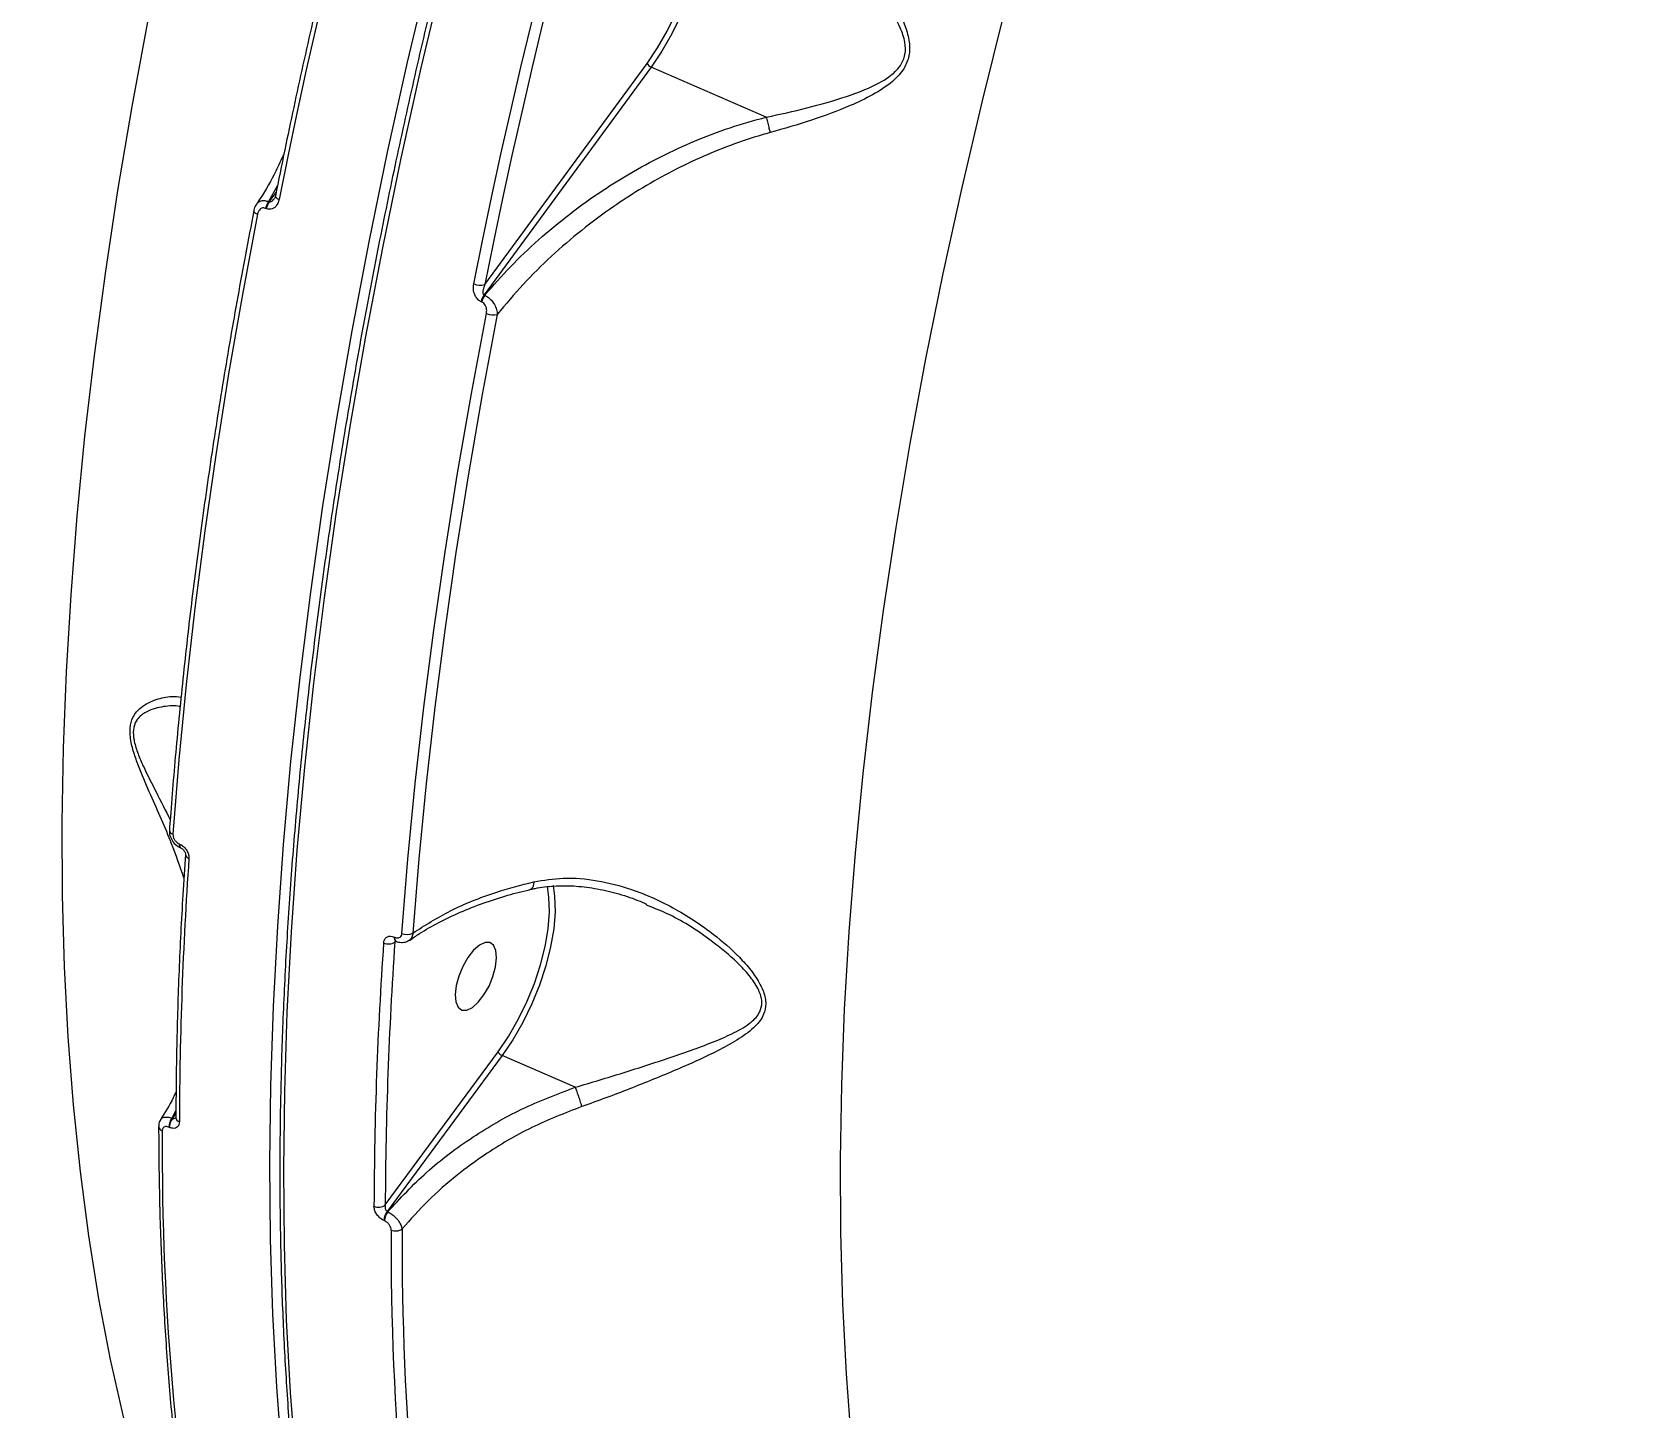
# Model space of a CAD drawing. Header units: millimetres. Extents: x -10881 to 8954, y -8695 to 5624.
# Drawn here: x -5585.9 to -5387.7, y 2755 to 2924.1 of the extents above; entities that cross this region are included whole.
import ezdxf

# ---------------------------------------------------------------- set-up
doc = ezdxf.new("R2010")
doc.units = ezdxf.units.MM
for name, color, linetype in [('DIKOM_ОБЪЕКТ', 7, 'Continuous'), ('DIKOM_РАЗМЕР_ЗОНА', 7, 'Continuous'), ('DIKOM_РАЗМЕР_ОБЪЕКТА', 7, 'Continuous')]:
    doc.layers.add(name, color=color, linetype=linetype)
doc.styles.add('style1', font='arial.ttf', dxfattribs={"width": 0.8})
doc.dimstyles.new('1-50', dxfattribs={"dimtxt": 300, "dimasz": 200, "dimexe": 100, "dimexo": 0, "dimgap": 100, "dimtad": 1, "dimtxsty": 'style1', "dimcen": 200, "dimclrd": 7, "dimclre": 7, "dimclrt": 7, "dimadec": 1, "dimazin": 2, "dimtfac": 1, "dimtmove": 0, "dimatfit": 2, "dimfxl": 0, "dimlwd": 25, "dimlwe": 18, "dimarcsym": 0})

# ---------------------------------------------------------------- blocks, each defined once
blk = doc.blocks.new('*D9')
at = {"layer": 'Defpoints', "color": 0, "transparency": 16777216}
for p in [(-9533.99, 4149), (-6877.05, 4149), (-2715.65, -5051.15)]:
    blk.add_point(p, dxfattribs=at)
at = {"layer": 'DIKOM_РАЗМЕР_ОБЪЕКТА', "color": 7, "lineweight": 18, "transparency": 16777216}
for p, q in [((-6877.05, 4149), (-9633.99, 4149)), ((-2715.65, -5051.15), (-9633.99, -5051.15))]:
    blk.add_line(p, q, dxfattribs=at)
at = {"layer": 'DIKOM_РАЗМЕР_ОБЪЕКТА', "color": 7, "lineweight": 25, "transparency": 16777216}
blk.add_line((-9533.99, -4851.15), (-9533.99, 3949), dxfattribs=at)
at = {"layer": 'DIKOM_РАЗМЕР_ОБЪЕКТА', "color": 7, "transparency": 16777216}
for points in [[(-9567.32, 3949), (-9500.66, 3949), (-9533.99, 4149)], [(-9567.32, -4851.15), (-9500.66, -4851.15), (-9533.99, -5051.15)]]:
    blk.add_solid(points, dxfattribs=at)
at = {"layer": 'DIKOM_РАЗМЕР_ОБЪЕКТА', "color": 7, "transparency": 16777216, "insert": (-9787.16, -451.07), "char_height": 300, "attachment_point": 5, "rotation": 90, "style": 'style1'}
blk.add_mtext('9200', dxfattribs=at)
blk = doc.blocks.new('*D11')
at = {"layer": 'Defpoints', "color": 0, "transparency": 16777216}
for p in [(-7028.45, 5624.13), (-10431.26, -7165.91), (-2784.83, -7165.91)]:
    blk.add_point(p, dxfattribs=at)
at = {"layer": 'DIKOM_РАЗМЕР_ЗОНА', "color": 7, "lineweight": 18, "transparency": 16777216}
for p, q in [((-7028.45, 5624.13), (-10531.26, 5624.13)), ((-2784.83, -7165.91), (-10531.26, -7165.91))]:
    blk.add_line(p, q, dxfattribs=at)
at = {"layer": 'DIKOM_РАЗМЕР_ЗОНА', "color": 7, "lineweight": 25, "transparency": 16777216}
blk.add_line((-10431.26, 5424.13), (-10431.26, -6965.91), dxfattribs=at)
at = {"layer": 'DIKOM_РАЗМЕР_ЗОНА', "color": 7, "transparency": 16777216}
for points in [[(-10464.6, 5424.13), (-10397.93, 5424.13), (-10431.26, 5624.13)], [(-10464.6, -6965.91), (-10397.93, -6965.91), (-10431.26, -7165.91)]]:
    blk.add_solid(points, dxfattribs=at)
at = {"layer": 'DIKOM_РАЗМЕР_ЗОНА', "color": 7, "transparency": 16777216, "insert": (-10684.43, -770.89), "char_height": 300, "attachment_point": 5, "rotation": 90, "style": 'style1'}
blk.add_mtext('12800', dxfattribs=at)
blk = doc.blocks.new('*D12')
at = {"layer": 'Defpoints', "color": 0, "transparency": 16777216}
for p in [(-9113.32, 3014.05), (8954.2, 2756.48), (8954.2, -8594.51)]:
    blk.add_point(p, dxfattribs=at)
at = {"layer": 'DIKOM_РАЗМЕР_ЗОНА', "color": 7, "lineweight": 18, "transparency": 16777216}
for p, q in [((-9113.32, 3014.05), (-9113.32, -8694.51)), ((8954.2, 2756.48), (8954.2, -8694.51))]:
    blk.add_line(p, q, dxfattribs=at)
at = {"layer": 'DIKOM_РАЗМЕР_ЗОНА', "color": 7, "lineweight": 25, "transparency": 16777216}
blk.add_line((-8913.32, -8594.51), (8754.2, -8594.51), dxfattribs=at)
at = {"layer": 'DIKOM_РАЗМЕР_ЗОНА', "color": 7, "transparency": 16777216}
for points in [[(-8913.32, -8561.18), (-8913.32, -8627.85), (-9113.32, -8594.51)], [(8754.2, -8561.18), (8754.2, -8627.85), (8954.2, -8594.51)]]:
    blk.add_solid(points, dxfattribs=at)
at = {"layer": 'DIKOM_РАЗМЕР_ЗОНА', "color": 7, "transparency": 16777216, "insert": (-79.56, -8341.34), "char_height": 300, "attachment_point": 5, "style": 'style1'}
blk.add_mtext('18000', dxfattribs=at)

msp = doc.modelspace()

# ---------------------------------------------------------------- linework, layer by layer
at = {"layer": 'DIKOM_ОБЪЕКТ', "color": 7, "linetype": 'Continuous', "lineweight": 15}
for p, q in [((-5509.792, 2919.832), (-5530.34, 2891.837)), ((-5530.25, 2893.106), (-5510.29, 2920.301)), ((-5495.63, 2913.698), (-5509.792, 2919.832)), ((-5555.732, 2905.295), (-5556.835, 2903.313)), ((-5556.835, 2903.313), (-5556.749, 2903.276)), ((-5556.749, 2903.276), (-5555.91, 2904.42)), ((-5557.114, 2902.444), (-5557.199, 2902.481)), ((-5530.34, 2891.837), (-5530.254, 2891.8)), ((-5530.619, 2890.967), (-5530.704, 2891.004)), ((-5567.825, 2824.346), (-5567.779, 2824.326)), ((-5567.66, 2823.868), (-5567.615, 2823.848)), ((-5510.157, 2816.747), (-5510.4, 2816.851)), ((-5541.369, 2812.887), (-5541.324, 2812.867)), ((-5541.161, 2812.39), (-5541.306, 2812.27)), ((-5541.205, 2812.409), (-5541.16, 2812.389)), ((-5542.484, 2779.967), (-5528.608, 2798.789)), ((-5528.11, 2798.321), (-5542.243, 2779.151)), ((-5519.124, 2794.428), (-5528.11, 2798.321)), ((-5568.233, 2791.553), (-5568.718, 2790.619)), ((-5568.718, 2790.619), (-5568.652, 2790.591)), ((-5568.652, 2790.591), (-5568.238, 2791.153)), ((-5568.245, 2790.705), (-5568.244, 2790.68)), ((-5569.048, 2789.486), (-5569.113, 2789.515)), ((-5542.243, 2779.151), (-5542.177, 2779.123)), ((-5542.572, 2778.018), (-5542.638, 2778.047))]:
    msp.add_line(p, q, dxfattribs=at)
at = {"layer": 'DIKOM_ОБЪЕКТ', "color": 7, "linetype": 'Continuous', "lineweight": 15, "flags": 128}
for points in [[(-5545.749, 2946.376), (-5547.123, 2940.973), (-5548.455, 2935.584), (-5549.744, 2930.208), (-5550.991, 2924.848), (-5552.194, 2919.504), (-5553.355, 2914.178), (-5554.472, 2908.869), (-5555.545, 2903.581)], [(-5510.29, 2920.301), (-5509.008, 2922.195), (-5507.821, 2924.261), (-5506.755, 2926.452), (-5505.835, 2928.716), (-5505.083, 2931), (-5504.517, 2933.252), (-5504.149, 2935.417), (-5503.989, 2937.447), (-5504.04, 2939.292), (-5504.3, 2940.911), (-5504.765, 2942.265), (-5504.812, 2942.365)], [(-5503.822, 2941.8), (-5503.616, 2941.087), (-5503.347, 2939.418), (-5503.294, 2937.514), (-5503.459, 2935.422), (-5503.838, 2933.188), (-5504.422, 2930.866), (-5505.198, 2928.51), (-5506.146, 2926.175), (-5507.246, 2923.916), (-5508.47, 2921.785), (-5509.792, 2919.832)], [(-5531.611, 2893.213), (-5530.538, 2898.502), (-5529.421, 2903.81), (-5528.26, 2909.137), (-5527.057, 2914.481), (-5525.81, 2919.841), (-5524.521, 2925.217), (-5523.189, 2930.606), (-5521.815, 2936.009)], [(-5520.478, 2935.8), (-5521.848, 2930.41), (-5523.177, 2925.033), (-5524.463, 2919.67), (-5525.707, 2914.323), (-5526.908, 2908.991), (-5528.065, 2903.677), (-5529.179, 2898.382), (-5530.25, 2893.106)], [(-5555.145, 2748.835), (-5555.825, 2757.596), (-5556.305, 2766.564), (-5556.586, 2775.731), (-5556.667, 2785.091), (-5556.549, 2794.635), (-5556.23, 2804.354), (-5555.713, 2814.242), (-5554.996, 2824.289), (-5554.081, 2834.487), (-5552.969, 2844.828), (-5551.66, 2855.303), (-5550.155, 2865.902), (-5548.456, 2876.617), (-5546.565, 2887.44), (-5544.482, 2898.36), (-5542.209, 2909.369), (-5539.749, 2920.458), (-5537.104, 2931.616)], [(-5535.453, 2930.901), (-5538.099, 2919.743), (-5540.559, 2908.654), (-5542.831, 2897.645), (-5544.914, 2886.725), (-5546.806, 2875.902), (-5548.505, 2865.187), (-5550.009, 2854.588), (-5551.318, 2844.113), (-5552.431, 2833.772), (-5553.346, 2823.574), (-5554.062, 2813.527), (-5554.58, 2803.639), (-5554.898, 2793.92), (-5555.017, 2784.376), (-5554.935, 2775.016), (-5554.654, 2765.849), (-5554.174, 2756.881), (-5553.495, 2748.12)], [(-5574.631, 2753.733), (-5576.263, 2760.961), (-5577.7, 2768.433), (-5578.94, 2776.144), (-5579.982, 2784.084), (-5580.826, 2792.248), (-5581.471, 2800.628), (-5581.916, 2809.215), (-5582.16, 2818.003), (-5582.203, 2826.981), (-5582.046, 2836.144), (-5581.688, 2845.481), (-5581.131, 2854.984), (-5580.373, 2864.644), (-5579.417, 2874.453), (-5578.262, 2884.4), (-5576.91, 2894.478), (-5575.363, 2904.676), (-5573.621, 2914.985), (-5571.687, 2925.396)], [(-5466.408, 2926.425), (-5469.094, 2915.706), (-5471.595, 2905.05), (-5473.909, 2894.466), (-5476.034, 2883.963), (-5477.968, 2873.553), (-5479.71, 2863.244), (-5481.257, 2853.045), (-5482.609, 2842.968), (-5483.764, 2833.02), (-5484.72, 2823.211), (-5485.478, 2813.551), (-5486.035, 2804.048), (-5486.393, 2794.711), (-5486.55, 2785.549), (-5486.507, 2776.57), (-5486.262, 2767.783), (-5485.818, 2759.195), (-5485.173, 2750.816)], [(-5555.99, 2904.026), (-5555.993, 2903.989), (-5555.972, 2903.907), (-5555.913, 2903.821), (-5555.82, 2903.736), (-5555.696, 2903.655), (-5555.545, 2903.581)], [(-5558.197, 2901.759), (-5560.052, 2891.901), (-5561.75, 2882.125), (-5563.29, 2872.435), (-5564.672, 2862.84), (-5565.894, 2853.346), (-5566.956, 2843.959), (-5567.856, 2834.687), (-5568.595, 2825.534)], [(-5558.642, 2902.207), (-5558.643, 2902.151), (-5558.616, 2902.071), (-5558.554, 2901.989), (-5558.462, 2901.908), (-5558.342, 2901.83), (-5558.197, 2901.759)], [(-5540.435, 2813.337), (-5539.697, 2822.489), (-5538.796, 2831.762), (-5537.735, 2841.149), (-5536.513, 2850.643), (-5535.131, 2860.238), (-5533.59, 2869.927), (-5531.892, 2879.704), (-5530.038, 2889.562)], [(-5528.717, 2889.443), (-5530.568, 2879.607), (-5532.262, 2869.852), (-5533.799, 2860.184), (-5535.178, 2850.61), (-5536.397, 2841.137), (-5537.456, 2831.771), (-5538.355, 2822.518), (-5539.092, 2813.386)], [(-5528.608, 2798.789), (-5527.326, 2800.683), (-5526.139, 2802.749), (-5525.072, 2804.94), (-5524.153, 2807.204), (-5523.401, 2809.489), (-5522.835, 2811.74), (-5522.467, 2813.906), (-5522.307, 2815.935), (-5522.358, 2817.781), (-5522.549, 2819.094)], [(-5521.858, 2819.24), (-5521.664, 2817.906), (-5521.612, 2816.003), (-5521.777, 2813.91), (-5522.156, 2811.677), (-5522.74, 2809.355), (-5523.516, 2806.999), (-5524.464, 2804.664), (-5525.564, 2802.404), (-5526.788, 2800.273), (-5528.11, 2798.321)], [(-5531.622, 2811.269), (-5532.322, 2810.371), (-5532.941, 2809.286), (-5533.431, 2808.103), (-5533.751, 2806.918), (-5533.875, 2805.827), (-5533.793, 2804.917), (-5533.512, 2804.263), (-5533.054, 2803.919), (-5532.458, 2803.91), (-5531.77, 2804.239), (-5531.047, 2804.879), (-5530.347, 2805.778), (-5529.728, 2806.862), (-5529.238, 2808.045), (-5528.919, 2809.23), (-5528.795, 2810.322), (-5528.876, 2811.231), (-5529.157, 2811.885), (-5529.615, 2812.23), (-5530.211, 2812.238), (-5530.899, 2811.909), (-5531.622, 2811.269)]]:
    msp.add_lwpolyline(points, dxfattribs=at)
at = {"layer": 'DIKOM_ОБЪЕКТ', "color": 7, "linetype": 'Continuous', "lineweight": 15}
for centre, radius, start, end in [((-5509.449, 2920.695), 0.928, 205.09725, 248.33651), ((-5555.074, 2902.046), 2.17, 144.253, 168.43218), ((-5554.988, 2902.009), 2.17, 144.253, 168.43218), ((-5530.788, 2894.961), 1.931, 244.77979, 286.16664), ((-5528.579, 2890.569), 2.17, 144.253, 168.43218), ((-5528.493, 2890.532), 2.17, 144.253, 168.43218), ((-5529.21, 2891.368), 1.987, 245.36308, 284.33755), ((-5568.45, 2826.099), 0.583, 185.35649, 255.65779), ((-5567.378, 2824.231), 0.461, 165.60674, 231.80634), ((-5567.338, 2824.211), 0.456, 165.39999, 232.92201), ((-5075.048, 2788.412), 492.763, 176.02727, 179.79538), ((-5566.487, 2823.113), 0.578, 184.92217, 255.97679), ((-5051.114, 2778.045), 492.763, 176.02727, 179.79538), ((-5542.08, 2813.539), 1.486, 245.63618, 301.39225), ((-5050.898, 2778.212), 491.59, 176.02727, 179.79538), ((-5540.928, 2812.772), 0.456, 165.38853, 232.98403), ((-5540.88, 2812.752), 0.458, 165.50552, 232.35169), ((-5539.814, 2814.739), 1.533, 246.09811, 298.09593), ((-5527.767, 2799.183), 0.928, 205.09723, 248.33653), ((-5567.092, 2789.414), 2.024, 143.45982, 177.15336), ((-5567.026, 2789.386), 2.024, 143.45982, 177.15336), ((-5567.618, 2790.773), 0.631, 187.18565, 252.43127), ((-5569.748, 2789.658), 0.612, 186.22521, 253.56184), ((-5222.686, 2787.112), 347.241, 179.67679, 190.60626), ((-5543.318, 2781.071), 1.383, 246.25764, 307.06081), ((-5540.617, 2777.946), 2.024, 143.45982, 177.15336), ((-5540.551, 2777.918), 2.024, 143.45982, 177.15336), ((-5194.526, 2774.915), 347.241, 179.67679, 190.60626), ((-5541.207, 2778.163), 1.404, 246.70764, 304.29324), ((-5193.946, 2775.049), 346.475, 179.67679, 190.60626)]:
    msp.add_arc(centre, radius, start, end, dxfattribs=at)
for points, knots in [([(-5459.917, 3133.045), (-5460.829, 3131.263), (-5463.475, 3126.092), (-5467.773, 3117.462), (-5472.769, 3107.132), (-5477.647, 3096.723), (-5482.406, 3086.243), (-5487.042, 3075.702), (-5491.55, 3065.105), (-5495.928, 3054.462), (-5500.172, 3043.78), (-5504.28, 3033.068), (-5508.248, 3022.333), (-5512.072, 3011.583), (-5515.751, 3000.827), (-5519.282, 2990.073), (-5522.661, 2979.328), (-5525.886, 2968.602), (-5528.956, 2957.901), (-5531.866, 2947.233), (-5534.616, 2936.608), (-5537.204, 2926.033), (-5539.626, 2915.515), (-5541.882, 2905.063), (-5543.97, 2894.684), (-5545.888, 2884.387), (-5547.635, 2874.179), (-5549.209, 2864.067), (-5550.609, 2854.06), (-5551.834, 2844.164), (-5552.884, 2834.387), (-5553.756, 2824.737), (-5554.452, 2815.221), (-5554.969, 2805.845), (-5555.308, 2796.617), (-5555.469, 2787.544), (-5555.45, 2778.632), (-5555.253, 2769.889), (-5554.877, 2761.32), (-5554.322, 2752.933), (-5553.589, 2744.733), (-5552.678, 2736.726), (-5551.59, 2728.919), (-5550.326, 2721.318), (-5548.886, 2713.927), (-5547.271, 2706.754), (-5545.483, 2699.803), (-5543.522, 2693.079), (-5541.391, 2686.588), (-5539.09, 2680.334), (-5536.622, 2674.324), (-5533.988, 2668.56), (-5531.189, 2663.048), (-5528.229, 2657.792), (-5525.109, 2652.797), (-5521.834, 2648.063), (-5518.398, 2643.61), (-5515.314, 2639.951), (-5513.316, 2637.891), (-5512.571, 2637.121)], [0, 0, 0, 0, 0.0093752, 0.0271879, 0.045001, 0.062814, 0.080627, 0.0984399, 0.1162528, 0.1340657, 0.1518787, 0.1696917, 0.1875048, 0.205318, 0.2231313, 0.2409448, 0.2587584, 0.2765723, 0.2943864, 0.3122008, 0.3300155, 0.3478305, 0.3656459, 0.3834616, 0.4012778, 0.4190944, 0.4369116, 0.4547292, 0.4725474, 0.4903663, 0.5081858, 0.5260059, 0.5438268, 0.5616485, 0.5794709, 0.5972942, 0.6151183, 0.6329434, 0.6507693, 0.6685962, 0.686424, 0.7042526, 0.7220821, 0.7399123, 0.7577431, 0.7755745, 0.793406, 0.8112375, 0.8290684, 0.8468982, 0.8647265, 0.8825524, 0.9003751, 0.9181937, 0.9360071, 0.9538143, 0.9716142, 0.9894056, 1, 1, 1, 1]), ([(-5546.205, 2946.774), (-5546.681, 2944.912), (-5548.062, 2939.512), (-5550.223, 2930.612), (-5552.63, 2920.101), (-5554.535, 2911.243), (-5555.611, 2905.905), (-5555.99, 2904.026)], [0, 0, 0, 0, 0.1293247, 0.3750562, 0.6207974, 0.8665439, 1, 1, 1, 1]), ([(-5508.18, 2942.629), (-5506.838, 2943.02), (-5504.66, 2943.655), (-5501.5, 2943.51), (-5498.444, 2942.909), (-5494.975, 2941.56), (-5490.811, 2939.124), (-5486.457, 2935.632), (-5482.786, 2931.747), (-5480.125, 2928.102), (-5478.644, 2925.385), (-5477.98, 2923.016), (-5477.997, 2921.207), (-5478.692, 2919.483), (-5480.246, 2917.842), (-5482.544, 2916.385), (-5485.875, 2914.812), (-5490.082, 2913.245), (-5493.457, 2912.276), (-5495.16, 2911.788)], [0, 0, 0, 0, 0.0742575, 0.1205067, 0.1678162, 0.2375794, 0.3094454, 0.4056706, 0.5047063, 0.5602499, 0.6168552, 0.6484773, 0.675388, 0.7024598, 0.7386873, 0.7871107, 0.8368189, 0.9176543, 1, 1, 1, 1]), ([(-5495.63, 2913.698), (-5493.956, 2914.058), (-5490.582, 2914.784), (-5486.388, 2915.979), (-5483.017, 2917.234), (-5480.723, 2918.405), (-5479.144, 2919.816), (-5478.47, 2921.361), (-5478.522, 2923.016), (-5479.29, 2925.181), (-5480.887, 2927.692), (-5483.677, 2931.055), (-5487.515, 2934.749), (-5491.984, 2937.961), (-5495.029, 2939.84), (-5496.399, 2940.347), (-5496.472, 2940.375)], [0, 0, 0, 0, 0.1078264, 0.2173997, 0.2807348, 0.3451203, 0.3901412, 0.4227199, 0.4552781, 0.4947909, 0.5669699, 0.6412028, 0.7698759, 0.9016038, 0.9947328, 1, 1, 1, 1]), ([(-5530.254, 2891.8), (-5529.222, 2892.976), (-5527.157, 2895.329), (-5523.65, 2898.659), (-5519.85, 2901.817), (-5516.077, 2904.514), (-5512.295, 2906.872), (-5508.545, 2908.912), (-5504.421, 2910.808), (-5500.117, 2912.459), (-5497.124, 2913.283), (-5495.627, 2913.696)], [0, 0, 0, 0, 0.1183264, 0.236652, 0.3581433, 0.479627, 0.5712577, 0.6768288, 0.7823876, 0.8912056, 1, 1, 1, 1]), ([(-5495.627, 2913.696), (-5495.628, 2913.696), (-5495.628, 2913.697), (-5495.629, 2913.697), (-5495.629, 2913.698), (-5495.63, 2913.698)], [0, 0, 0, 0, 0.29630914, 0.68932775, 1, 1, 1, 1]), ([(-5495.627, 2913.696), (-5495.584, 2913.508), (-5495.499, 2913.132), (-5495.349, 2912.523), (-5495.235, 2912.073), (-5495.178, 2911.855), (-5495.16, 2911.788)], [0, 0, 0, 0, 0.3252677, 0.6505354, 0.8925526, 1, 1, 1, 1]), ([(-5495.16, 2911.788), (-5495.487, 2911.697), (-5497.13, 2911.241), (-5500.059, 2910.264), (-5505.2, 2908.156), (-5510.006, 2905.599), (-5514.753, 2902.508), (-5518.381, 2899.81), (-5522.1, 2896.605), (-5525.597, 2893.16), (-5527.675, 2890.685), (-5528.717, 2889.443)], [0, 0, 0, 0, 0.0242949, 0.1218861, 0.2202173, 0.4215155, 0.5118876, 0.6318247, 0.7525904, 0.8758755, 1, 1, 1, 1]), ([(-5554.946, 2909.162), (-5555.271, 2908.46), (-5556.13, 2906.607), (-5557.281, 2904.542), (-5558.178, 2903.214), (-5558.337, 2902.979)], [0, 0, 0, 0, 0.3340822, 0.8822753, 1, 1, 1, 1]), ([(-5558.331, 2902.975), (-5558.255, 2903.075), (-5558.103, 2903.276), (-5557.739, 2903.426), (-5557.309, 2903.461), (-5556.994, 2903.363), (-5556.835, 2903.313)], [0, 0, 0, 0, 0.2489433, 0.4984164, 0.7465549, 1, 1, 1, 1]), ([(-5555.545, 2903.581), (-5555.552, 2903.55), (-5555.6, 2903.324), (-5555.746, 2902.963), (-5556.044, 2902.601), (-5556.382, 2902.401), (-5556.746, 2902.33), (-5556.991, 2902.406), (-5557.114, 2902.444)], [0, 0, 0, 0, 0.0392374, 0.287234, 0.4951935, 0.6709996, 0.8353028, 1, 1, 1, 1]), ([(-5556.749, 2903.276), (-5556.727, 2903.27), (-5556.682, 2903.257), (-5556.576, 2903.274), (-5556.431, 2903.354), (-5556.268, 2903.502), (-5556.174, 2903.63), (-5556.128, 2903.692)], [0, 0, 0, 0, 0.0944977, 0.1877344, 0.4166276, 0.7139277, 1, 1, 1, 1]), ([(-5556.002, 2904.034), (-5556.013, 2903.97), (-5556.037, 2903.815), (-5556.094, 2903.737), (-5556.127, 2903.692)], [0, 0, 0, 0, 0.4195735, 1, 1, 1, 1]), ([(-5558.642, 2902.207), (-5558.992, 2900.394), (-5560.006, 2895.137), (-5561.554, 2886.5), (-5563.229, 2876.331), (-5564.729, 2866.263), (-5566.055, 2856.302), (-5567.206, 2846.455), (-5568.163, 2836.903), (-5568.731, 2830.127), (-5568.991, 2826.583), (-5569.03, 2826.044)], [0, 0, 0, 0, 0.0688419, 0.1996569, 0.3304779, 0.4613028, 0.5921321, 0.7229659, 0.8538046, 0.977766, 1, 1, 1, 1]), ([(-5558.328, 2902.972), (-5558.349, 2902.946), (-5558.512, 2902.746), (-5558.623, 2902.472), (-5558.633, 2902.224), (-5558.634, 2902.205)], [0, 0, 0, 0, 0.1237495, 0.9329719, 1, 1, 1, 1]), ([(-5557.199, 2902.481), (-5557.279, 2902.506), (-5557.438, 2902.556), (-5557.673, 2902.511), (-5557.886, 2902.382), (-5558.072, 2902.153), (-5558.163, 2901.924), (-5558.193, 2901.78), (-5558.197, 2901.759)], [0, 0, 0, 0, 0.1673343, 0.3344543, 0.509132, 0.7130655, 0.9577286, 1, 1, 1, 1]), ([(-5530.704, 2891.004), (-5530.761, 2891.033), (-5530.959, 2891.131), (-5531.256, 2891.421), (-5531.525, 2891.912), (-5531.685, 2892.539), (-5531.637, 2892.975), (-5531.611, 2893.213)], [0, 0, 0, 0, 0.0796272, 0.2757181, 0.4707552, 0.7105349, 1, 1, 1, 1]), ([(-5530.25, 2893.106), (-5530.312, 2892.955), (-5530.422, 2892.69), (-5530.491, 2892.327), (-5530.49, 2892.085), (-5530.448, 2891.946), (-5530.402, 2891.873), (-5530.358, 2891.847), (-5530.34, 2891.837)], [0, 0, 0, 0, 0.3509401, 0.6182411, 0.802894, 0.8793152, 0.9492173, 1, 1, 1, 1]), ([(-5530.254, 2891.8), (-5530.179, 2891.761), (-5529.933, 2891.633), (-5529.54, 2891.31), (-5529.124, 2890.794), (-5528.823, 2890.186), (-5528.722, 2889.719), (-5528.718, 2889.481), (-5528.717, 2889.443)], [0, 0, 0, 0, 0.08918533, 0.29364827, 0.48960323, 0.7163748, 0.95458229, 1, 1, 1, 1]), ([(-5530.038, 2889.562), (-5530.021, 2889.721), (-5529.992, 2890.002), (-5530.097, 2890.402), (-5530.267, 2890.705), (-5530.455, 2890.886), (-5530.581, 2890.949), (-5530.619, 2890.967)], [0, 0, 0, 0, 0.3025704, 0.534681, 0.7254608, 0.9171004, 1, 1, 1, 1]), ([(-5567.247, 2820.176), (-5567.731, 2821.569), (-5568.89, 2824.909), (-5570.907, 2829.378), (-5572.486, 2832.997), (-5573.302, 2835.175), (-5573.801, 2836.914), (-5573.951, 2838.615), (-5573.509, 2840.149), (-5572.352, 2841.389), (-5570.643, 2842.164), (-5568.892, 2842.566), (-5567.973, 2842.429), (-5567.588, 2842.371)], [0, 0, 0, 0, 0.1288723, 0.3090124, 0.4030425, 0.4506425, 0.4995353, 0.5545105, 0.6057984, 0.6830148, 0.7977306, 0.9153906, 1, 1, 1, 1]), ([(-5567.703, 2841.221), (-5567.802, 2841.242), (-5568.49, 2841.386), (-5570.036, 2841.237), (-5571.826, 2840.716), (-5573.087, 2839.729), (-5573.532, 2838.466), (-5573.456, 2837.435), (-5573.228, 2836.385), (-5572.837, 2835.229), (-5571.937, 2833.208), (-5570.563, 2830.546), (-5569.51, 2828.44), (-5568.938, 2827.295)], [0, 0, 0, 0, 0.02700047, 0.18861652, 0.34958358, 0.45225093, 0.51782062, 0.57292842, 0.58803955, 0.65199698, 0.71639547, 0.84587476, 1, 1, 1, 1]), ([(-5569.012, 2826.041), (-5569.022, 2825.974), (-5569.06, 2825.698), (-5568.925, 2825.174), (-5568.572, 2824.54), (-5568.111, 2824.071), (-5567.762, 2823.939), (-5567.652, 2823.898)], [0, 0, 0, 0, 0.07663483, 0.31635131, 0.5826341, 0.8680011, 1, 1, 1, 1]), ([(-5568.595, 2825.534), (-5568.592, 2825.437), (-5568.587, 2825.243), (-5568.462, 2824.933), (-5568.266, 2824.655), (-5568.04, 2824.454), (-5567.886, 2824.377), (-5567.825, 2824.346)], [0, 0, 0, 0, 0.2142855, 0.4284468, 0.6429085, 0.8577318, 1, 1, 1, 1]), ([(-5567.779, 2824.326), (-5567.688, 2824.281), (-5567.46, 2824.166), (-5567.122, 2823.867), (-5566.827, 2823.451), (-5566.64, 2822.987), (-5566.632, 2822.697), (-5566.627, 2822.552)], [0, 0, 0, 0, 0.1407799, 0.3552888, 0.5700297, 0.7849624, 1, 1, 1, 1]), ([(-5567.063, 2823.063), (-5567.172, 2821.404), (-5567.488, 2816.593), (-5567.873, 2808.739), (-5568.171, 2799.593), (-5568.22, 2793.645), (-5568.244, 2790.695)], [0, 0, 0, 0, 0.1498909, 0.4347619, 0.7196498, 1, 1, 1, 1]), ([(-5567.614, 2823.845), (-5567.582, 2823.831), (-5567.513, 2823.799), (-5567.378, 2823.693), (-5567.249, 2823.55), (-5567.144, 2823.384), (-5567.08, 2823.223), (-5567.061, 2823.104), (-5567.063, 2823.079), (-5567.064, 2823.069)], [0, 0, 0, 0, 0.1286372, 0.2794288, 0.4257192, 0.5815937, 0.7369194, 0.8919865, 1, 1, 1, 1]), ([(-5524.22, 2819.686), (-5523.015, 2819.882), (-5520.428, 2820.303), (-5516.36, 2819.924), (-5511.7, 2818.719), (-5506.695, 2816.443), (-5502.132, 2813.399), (-5499, 2810.579), (-5497.163, 2808.403), (-5496.111, 2806.708), (-5495.733, 2805.43), (-5495.678, 2804.355), (-5495.917, 2803.205), (-5497.051, 2801.73), (-5498.931, 2800.355), (-5502.085, 2798.605), (-5506.565, 2796.59), (-5511.383, 2794.629), (-5515.361, 2793.107), (-5517.332, 2792.405), (-5518.322, 2792.052)], [0, 0, 0, 0, 0.0590563, 0.1267719, 0.1965296, 0.2899972, 0.3861938, 0.4527701, 0.4864319, 0.5209066, 0.5489138, 0.5542507, 0.5800467, 0.6152112, 0.661735, 0.7094941, 0.8061407, 0.905605, 0.9525542, 1, 1, 1, 1]), ([(-5539.487, 2812.489), (-5539.09, 2812.77), (-5537.991, 2813.549), (-5535.914, 2814.71), (-5533.299, 2815.967), (-5530.451, 2817.085), (-5527.543, 2818.037), (-5525.519, 2818.532), (-5524.567, 2818.764)], [0, 0, 0, 0, 0.1023844, 0.2836651, 0.4664504, 0.6506099, 0.8358013, 1, 1, 1, 1]), ([(-5539.092, 2813.386), (-5537.599, 2814.33), (-5534.573, 2816.245), (-5529.449, 2818.322), (-5525.799, 2819.274), (-5524.22, 2819.686)], [0, 0, 0, 0, 0.355859, 0.7214801, 1, 1, 1, 1]), ([(-5524.22, 2819.686), (-5524.222, 2819.653), (-5524.229, 2819.526), (-5524.267, 2819.248), (-5524.375, 2818.925), (-5524.519, 2818.846), (-5524.59, 2818.807)], [0, 0, 0, 0, 0.0670607, 0.2626634, 0.6371325, 1, 1, 1, 1]), ([(-5524.57, 2818.746), (-5524.396, 2818.792), (-5523.474, 2819.038), (-5521.711, 2819.198), (-5519.27, 2819.22), (-5516.704, 2818.925), (-5514.066, 2818.321), (-5511.929, 2817.643), (-5510.712, 2817.098), (-5510.363, 2816.942)], [0, 0, 0, 0, 0.037216, 0.1975031, 0.3672035, 0.5459006, 0.7319427, 0.9231478, 1, 1, 1, 1]), ([(-5519.122, 2794.427), (-5519.122, 2794.427), (-5517.145, 2794.998), (-5513.149, 2796.216), (-5507.344, 2798.098), (-5502.805, 2799.687), (-5499.526, 2801.116), (-5497.601, 2802.227), (-5496.403, 2803.496), (-5496.153, 2804.529), (-5496.217, 2805.495), (-5496.626, 2806.665), (-5497.718, 2808.218), (-5499.621, 2810.249), (-5502.832, 2812.851), (-5506.527, 2815.287), (-5509.263, 2816.387), (-5510.157, 2816.747)], [0, 0, 0, 0, 0.0000226, 0.1275533, 0.2584679, 0.3927943, 0.4545248, 0.517282, 0.5616085, 0.5931123, 0.5996193, 0.6342245, 0.6775269, 0.7225512, 0.8115307, 0.938395, 1, 1, 1, 1]), ([(-5542.693, 2812.185), (-5542.67, 2812.318), (-5542.624, 2812.584), (-5542.384, 2812.863), (-5542.05, 2813.007), (-5541.692, 2813.005), (-5541.461, 2812.92), (-5541.369, 2812.887)], [0, 0, 0, 0, 0.2150376, 0.4299703, 0.6447112, 0.8592201, 1, 1, 1, 1]), ([(-5541.324, 2812.867), (-5541.262, 2812.844), (-5541.107, 2812.788), (-5540.866, 2812.787), (-5540.643, 2812.883), (-5540.483, 2813.07), (-5540.451, 2813.248), (-5540.435, 2813.337)], [0, 0, 0, 0, 0.1422682, 0.3570915, 0.5715532, 0.7857145, 1, 1, 1, 1]), ([(-5541.249, 2812.424), (-5541.256, 2812.416), (-5541.291, 2812.378), (-5541.299, 2812.318), (-5541.306, 2812.27)], [0, 0, 0, 0, 0.19471461, 1, 1, 1, 1]), ([(-5541.304, 2812.437), (-5541.301, 2812.439), (-5541.297, 2812.443), (-5541.228, 2812.416), (-5541.202, 2812.405)], [0, 0, 0, 0, 0.6266983, 1, 1, 1, 1]), ([(-5541.161, 2812.39), (-5541.161, 2812.39), (-5540.962, 2812.275), (-5540.527, 2812.21), (-5539.949, 2812.256), (-5539.662, 2812.447), (-5539.543, 2812.526)], [0, 0, 0, 0, 0.0012783, 0.3942641, 0.7496883, 1, 1, 1, 1]), ([(-5539.092, 2813.386), (-5539.123, 2813.215), (-5539.186, 2812.872), (-5539.364, 2812.587), (-5539.507, 2812.527), (-5539.508, 2812.527)], [0, 0, 0, 0, 0.49870403, 0.99698705, 1, 1, 1, 1]), ([(-5542.177, 2779.123), (-5540.641, 2780.777), (-5537.528, 2784.129), (-5531.904, 2788.331), (-5525.761, 2791.91), (-5521.355, 2793.582), (-5519.124, 2794.428)], [0, 0, 0, 0, 0.2516519, 0.5098607, 0.7518708, 1, 1, 1, 1]), ([(-5519.124, 2794.428), (-5519.124, 2794.428), (-5519.123, 2794.428), (-5519.123, 2794.427), (-5519.122, 2794.427), (-5519.122, 2794.427)], [0, 0, 0, 0, 0.4783841, 0.8637035, 1, 1, 1, 1]), ([(-5519.122, 2794.427), (-5519.057, 2794.246), (-5518.927, 2793.883), (-5518.705, 2793.235), (-5518.518, 2792.67), (-5518.394, 2792.282), (-5518.341, 2792.111), (-5518.322, 2792.052)], [0, 0, 0, 0, 0.24879459, 0.49758919, 0.74638382, 0.91268956, 1, 1, 1, 1]), ([(-5568.204, 2793.903), (-5568.325, 2793.638), (-5568.863, 2792.46), (-5569.574, 2791.323), (-5570.125, 2790.442)], [0, 0, 0, 0, 0.2250152, 1, 1, 1, 1]), ([(-5570.102, 2790.427), (-5570.147, 2790.365), (-5570.297, 2790.161), (-5570.369, 2789.856), (-5570.346, 2789.637), (-5570.341, 2789.592)], [0, 0, 0, 0, 0.2582916, 0.8493046, 1, 1, 1, 1]), ([(-5570.1, 2790.428), (-5570.078, 2790.475), (-5570.004, 2790.631), (-5569.708, 2790.755), (-5569.258, 2790.79), (-5568.898, 2790.676), (-5568.718, 2790.619)], [0, 0, 0, 0, 0.1262026, 0.4167567, 0.7080479, 1, 1, 1, 1]), ([(-5568.652, 2790.591), (-5568.614, 2790.579), (-5568.567, 2790.564), (-5568.47, 2790.568), (-5568.358, 2790.604), (-5568.279, 2790.68), (-5568.238, 2790.72)], [0, 0, 0, 0, 0.253067, 0.3073125, 0.6349322, 1, 1, 1, 1]), ([(-5518.322, 2792.052), (-5520.395, 2791.244), (-5524.594, 2789.607), (-5529.656, 2786.611), (-5533.861, 2783.528), (-5537.308, 2780.515), (-5539.376, 2778.179), (-5540.416, 2777.003)], [0, 0, 0, 0, 0.2398776, 0.4858745, 0.6394221, 0.8185481, 1, 1, 1, 1]), ([(-5570.357, 2789.593), (-5570.349, 2788.035), (-5570.325, 2783.515), (-5570.15, 2776.161), (-5569.772, 2767.595), (-5569.213, 2759.211), (-5568.476, 2751.015), (-5567.562, 2743.012), (-5566.468, 2735.212), (-5565.404, 2728.791), (-5564.678, 2725.004), (-5564.425, 2723.688)], [0, 0, 0, 0, 0.0652743, 0.1893411, 0.3134158, 0.4374969, 0.5615843, 0.6856778, 0.8097771, 0.9338816, 1, 1, 1, 1]), ([(-5569.113, 2789.515), (-5569.202, 2789.545), (-5569.379, 2789.606), (-5569.616, 2789.58), (-5569.797, 2789.468), (-5569.904, 2789.29), (-5569.916, 2789.139), (-5569.922, 2789.071)], [0, 0, 0, 0, 0.20396626, 0.40801179, 0.61352174, 0.82653603, 1, 1, 1, 1]), ([(-5567.808, 2790.172), (-5567.817, 2790.067), (-5567.837, 2789.833), (-5568.005, 2789.559), (-5568.285, 2789.39), (-5568.644, 2789.35), (-5568.913, 2789.441), (-5569.048, 2789.486)], [0, 0, 0, 0, 0.1741801, 0.389583, 0.5958005, 0.7978792, 1, 1, 1, 1]), ([(-5542.638, 2778.047), (-5542.71, 2778.082), (-5542.922, 2778.185), (-5543.266, 2778.46), (-5543.602, 2778.88), (-5543.831, 2779.358), (-5543.86, 2779.656), (-5543.874, 2779.805)], [0, 0, 0, 0, 0.1082969, 0.3204328, 0.5430623, 0.7715679, 1, 1, 1, 1]), ([(-5542.484, 2779.967), (-5542.5, 2779.891), (-5542.529, 2779.743), (-5542.508, 2779.517), (-5542.442, 2779.336), (-5542.365, 2779.236), (-5542.301, 2779.182), (-5542.266, 2779.163), (-5542.243, 2779.151)], [0, 0, 0, 0, 0.2553444, 0.4988913, 0.7167491, 0.8616271, 0.9070133, 1, 1, 1, 1]), ([(-5542.177, 2779.123), (-5542.082, 2779.074), (-5541.81, 2778.932), (-5541.356, 2778.583), (-5540.89, 2778.076), (-5540.539, 2777.513), (-5540.457, 2777.172), (-5540.416, 2777.003)], [0, 0, 0, 0, 0.1131733, 0.3259329, 0.5479833, 0.775438, 1, 1, 1, 1]), ([(-5541.762, 2776.873), (-5541.772, 2776.971), (-5541.791, 2777.165), (-5541.941, 2777.476), (-5542.16, 2777.748), (-5542.385, 2777.928), (-5542.524, 2777.995), (-5542.572, 2778.018)], [0, 0, 0, 0, 0.2288294, 0.4578465, 0.6785143, 0.8883618, 1, 1, 1, 1])]:
    msp.add_open_spline(points, degree=3, knots=knots, dxfattribs=at)

# ---------------------------------------------------------------- dimensions: what is measured, and where the dimension line sits
at = {"layer": 'DIKOM_РАЗМЕР_ЗОНА'}
dim = msp.add_linear_dim(base=(-10431.262, -7165.906), p1=(-7028.448, 5624.134), p2=(-2784.833, -7165.906), angle=90, text='12800', dimstyle='1-50', dxfattribs=at)
dim.commit()
dim.dimension.update_dxf_attribs({"geometry": '*D11', "text_midpoint": (-10431.262, -770.886), "dimtype": 160})
dim = msp.add_linear_dim(base=(8954.2, -8594.513), p1=(-9113.319, 3014.045), p2=(8954.2, 2756.48), text='18000', dimstyle='1-50', dxfattribs=at)
dim.commit()
dim.dimension.update_dxf_attribs({"geometry": '*D12', "text_midpoint": (-79.559, -8594.513), "dimtype": 160})
at = {"layer": 'DIKOM_РАЗМЕР_ОБЪЕКТА'}
dim = msp.add_linear_dim(base=(-9533.989, 4149.001), p1=(-2715.652, -5051.147), p2=(-6877.054, 4149.001), angle=90, text='9200', dimstyle='1-50', dxfattribs=at)
dim.commit()
dim.dimension.update_dxf_attribs({"geometry": '*D9', "text_midpoint": (-9533.989, -451.073), "dimtype": 160})

doc.saveas('drawing.dxf')
